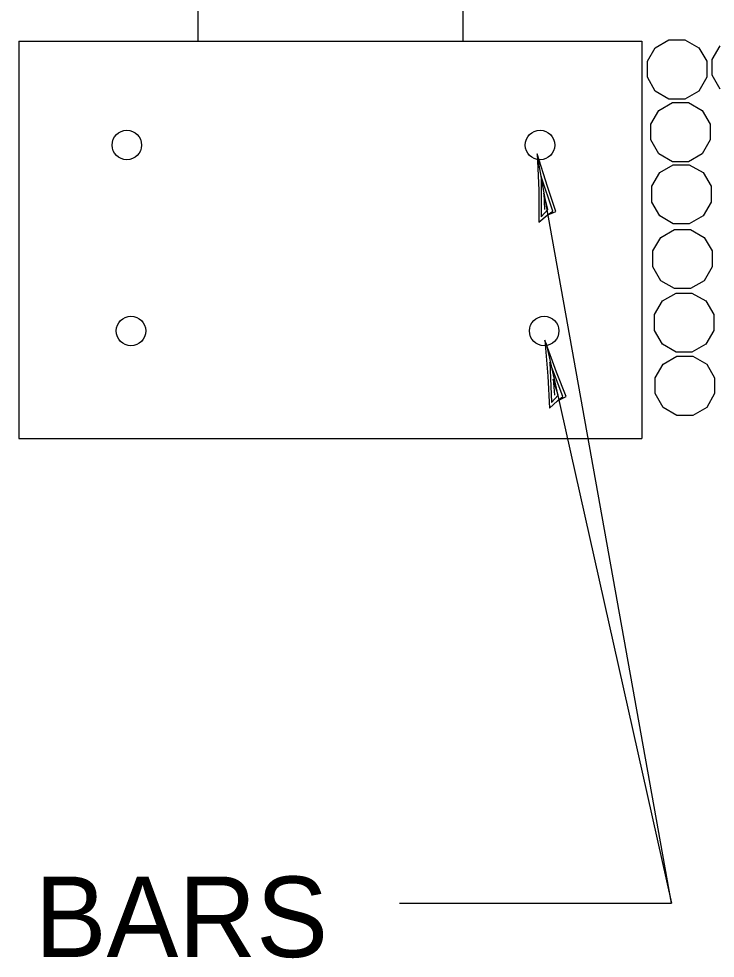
# Model space of a CAD drawing. Extents: x 0 to 2.83, y 0 to 1.83.
# Drawn here: x 0.6764 to 0.7916, y 0.2425 to 0.3981 of the extents above; entities that cross this region are included whole.
import ezdxf

# ---------------------------------------------------------------- set-up
doc = ezdxf.new("R2010")
doc.units = 0
doc.layers.add('RD_Pr_Roadway_Notes', color=7, linetype='Continuous')
doc.layers.add('SH_General_Details', color=7, linetype='Continuous')

msp = doc.modelspace()

# ---------------------------------------------------------------- linework, layer by layer
at = {"layer": 'RD_Pr_Roadway_Notes'}
for p, q in [((0.78439, 0.25168), (0.76223, 0.3754)), ((0.76367, 0.34433), (0.78439, 0.25168)), ((0.73939, 0.25168), (0.78439, 0.25168))]:
    msp.add_line(p, q, dxfattribs=at)
for points in [[(0.76383, 0.36559), (0.76528, 0.3662), (0.76386, 0.37034), (0.76217, 0.37571), (0.76242, 0.36971), (0.76244, 0.36441), (0.76383, 0.36559), (0.76474, 0.36622), (0.76283, 0.37201), (0.76285, 0.3653), (0.76396, 0.3665), (0.7633, 0.3692), (0.76336, 0.3665)], [(0.76553, 0.33486), (0.76695, 0.33554), (0.76536, 0.33961), (0.76344, 0.3449), (0.76394, 0.33892), (0.76419, 0.33363), (0.76553, 0.33486), (0.76642, 0.33553), (0.76425, 0.34124), (0.76456, 0.33454), (0.76562, 0.33578), (0.76484, 0.33845), (0.76502, 0.33576)]]:
    msp.add_lwpolyline(points, dxfattribs=at)
at = {"layer": 'SH_General_Details'}
for p, q in [((0.70599, 0.87682), (0.70599, 0.39441)), ((0.74988, 0.87682), (0.74988, 0.39441)), ((0.67637, 0.39441), (0.7795, 0.39441)), ((0.67637, 0.39441), (0.67637, 0.3286)), ((0.7795, 0.39441), (0.7795, 0.3286)), ((0.78173, 0.39329), (0.78397, 0.39461)), ((0.78397, 0.39461), (0.7866, 0.39461)), ((0.7866, 0.39461), (0.78891, 0.39329)), ((0.79115, 0.39138), (0.79246, 0.39362)), ((0.78042, 0.39106), (0.78173, 0.39329)), ((0.78891, 0.39329), (0.79023, 0.39106)), ((0.78042, 0.38842), (0.78042, 0.39106)), ((0.79023, 0.39106), (0.79023, 0.38842)), ((0.79115, 0.38875), (0.79115, 0.39138)), ((0.78173, 0.38612), (0.78042, 0.38842)), ((0.79023, 0.38842), (0.78891, 0.38612)), ((0.79246, 0.38645), (0.79115, 0.38875)), ((0.78397, 0.3848), (0.78173, 0.38612)), ((0.78891, 0.38612), (0.7866, 0.3848)), ((0.7866, 0.3848), (0.78397, 0.3848)), ((0.78101, 0.38066), (0.78233, 0.3829)), ((0.78233, 0.3829), (0.78456, 0.38421)), ((0.78456, 0.38421), (0.7872, 0.38421)), ((0.7872, 0.38421), (0.7895, 0.3829)), ((0.7895, 0.3829), (0.79082, 0.38066)), ((0.78101, 0.37803), (0.78101, 0.38066)), ((0.79082, 0.38066), (0.79082, 0.37803)), ((0.78233, 0.37572), (0.78101, 0.37803)), ((0.79082, 0.37803), (0.7895, 0.37572)), ((0.78456, 0.37441), (0.78233, 0.37572)), ((0.7895, 0.37572), (0.7872, 0.37441)), ((0.78246, 0.37263), (0.7847, 0.37394)), ((0.7872, 0.37441), (0.78456, 0.37441)), ((0.7847, 0.37394), (0.78733, 0.37394)), ((0.78733, 0.37394), (0.78963, 0.37263)), ((0.78114, 0.37039), (0.78246, 0.37263)), ((0.78963, 0.37263), (0.79095, 0.37039)), ((0.78114, 0.36776), (0.78114, 0.37039)), ((0.79095, 0.37039), (0.79095, 0.36776)), ((0.78246, 0.36545), (0.78114, 0.36776)), ((0.79095, 0.36776), (0.78963, 0.36545)), ((0.7847, 0.36414), (0.78246, 0.36545)), ((0.78733, 0.36414), (0.7847, 0.36414)), ((0.78963, 0.36545), (0.78733, 0.36414)), ((0.78266, 0.3619), (0.78489, 0.36322)), ((0.78489, 0.36322), (0.78753, 0.36322)), ((0.78753, 0.36322), (0.78983, 0.3619)), ((0.78134, 0.35966), (0.78266, 0.3619)), ((0.78983, 0.3619), (0.79115, 0.35966)), ((0.78134, 0.35703), (0.78134, 0.35966)), ((0.79115, 0.35966), (0.79115, 0.35703)), ((0.78266, 0.35473), (0.78134, 0.35703)), ((0.79115, 0.35703), (0.78983, 0.35473)), ((0.78489, 0.35341), (0.78266, 0.35473)), ((0.78983, 0.35473), (0.78753, 0.35341)), ((0.78753, 0.35341), (0.78489, 0.35341)), ((0.78292, 0.35137), (0.78516, 0.35269)), ((0.78516, 0.35269), (0.78779, 0.35269)), ((0.78779, 0.35269), (0.79009, 0.35137)), ((0.7816, 0.34913), (0.78292, 0.35137)), ((0.79009, 0.35137), (0.79141, 0.34913)), ((0.7816, 0.3465), (0.7816, 0.34913)), ((0.79141, 0.34913), (0.79141, 0.3465)), ((0.78292, 0.3442), (0.7816, 0.3465)), ((0.79141, 0.3465), (0.79009, 0.3442)), ((0.78516, 0.34288), (0.78292, 0.3442)), ((0.79009, 0.3442), (0.78779, 0.34288)), ((0.78779, 0.34288), (0.78516, 0.34288)), ((0.78173, 0.33867), (0.78305, 0.34091)), ((0.78305, 0.34091), (0.78529, 0.34222)), ((0.78529, 0.34222), (0.78792, 0.34222)), ((0.78792, 0.34222), (0.79023, 0.34091)), ((0.79023, 0.34091), (0.79154, 0.33867)), ((0.78173, 0.33604), (0.78173, 0.33867)), ((0.79154, 0.33867), (0.79154, 0.33604)), ((0.78305, 0.33373), (0.78173, 0.33604)), ((0.79154, 0.33604), (0.79023, 0.33373)), ((0.78529, 0.33242), (0.78305, 0.33373)), ((0.79023, 0.33373), (0.78792, 0.33242)), ((0.78792, 0.33242), (0.78529, 0.33242)), ((0.67637, 0.3286), (0.7795, 0.3286))]:
    msp.add_line(p, q, dxfattribs=at)
for centre in [(0.69425, 0.37719), (0.76265, 0.37719), (0.69494, 0.34641), (0.76333, 0.34641)]:
    msp.add_circle(centre, 0.00244, dxfattribs=at)

# ---------------------------------------------------------------- texts
at = {"layer": 'RD_Pr_Roadway_Notes'}
msp.add_text('  BARS', height=0.013332, dxfattribs=at).set_placement((0.6691, 0.24273))

doc.saveas('drawing.dxf')
